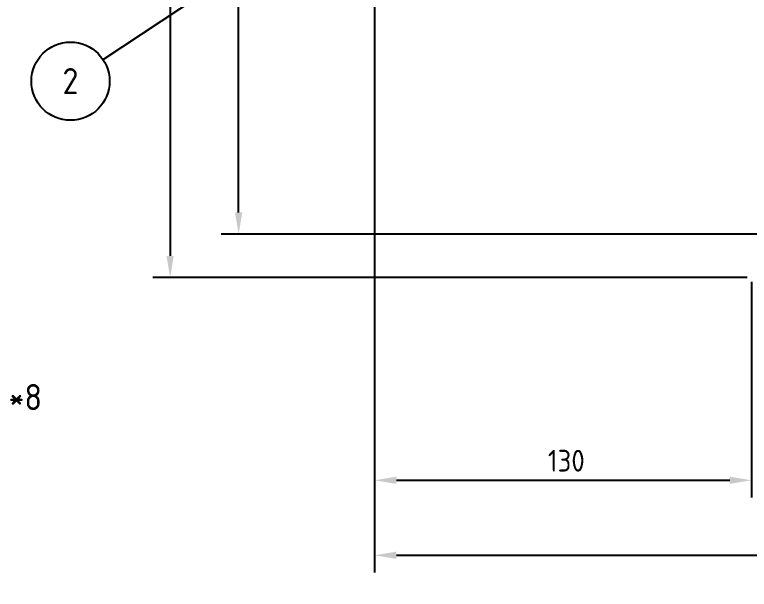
# Model space of a CAD drawing. Header units: millimetres. Extents: x 0 to 2375, y 0 to 3360.
# Drawn here: x 531.4 to 784.8, y 2838.9 to 3037.3 of the extents above; entities that cross this region are included whole.
import ezdxf

# ---------------------------------------------------------------- set-up
doc = ezdxf.new("R2010")
doc.units = ezdxf.units.MM
doc.layers.add('DPJA0641_Hot Stamping Coil$0$기호(ISO)', color=5, linetype='Continuous', lineweight=25)
doc.layers.add('DPJA0641_Hot Stamping Coil$0$치수(ISO)', color=2, linetype='Continuous', lineweight=25)
doc.styles.add('DPJA0641_Hot Stamping Coil$0$문자 텍스트_PSTEK_POSCO', font='isocp.shx')
doc.styles.add('DPJA0641_Hot Stamping Coil$0$치수 텍스트_PSTEK_POSCO', font='isocp.shx')
doc.dimstyles.new('DPJA0641_Hot Stamping Coil$0$치수_PSTEK_POSCO', dxfattribs={"dimscale": 3, "dimtxt": 2.5, "dimasz": 2.5, "dimexe": 2, "dimexo": 0.5, "dimgap": 1, "dimtad": 1, "dimrnd": 1e-08, "dimdsep": 46, "dimtxsty": 'DPJA0641_Hot Stamping Coil$0$치수 텍스트_PSTEK_POSCO', "dimcen": 0.09, "dimdle": 10, "dimclrd": 7, "dimclre": 7, "dimclrt": 2, "dimadec": 1, "dimazin": 2, "dimtfac": 1, "dimtmove": 0, "dimatfit": 3, "dimfxl": 0, "dimtolj": 1, "dimlwd": -1, "dimlwe": -1, "dimarcsym": 0})

# ---------------------------------------------------------------- blocks, each defined once
blk = doc.blocks.new('*D255')
at = {"layer": 'Defpoints', "color": 0}
for p in [(608.61, 792.39), (794.54, 792.39), (794.54, 492.39)]:
    blk.add_point(p, dxfattribs=at)
at = {"layer": 'DPJA0641_Hot Stamping Coil$0$치수(ISO)', "color": 7}
for p, q in [((793.04, 792.39), (602.61, 792.39)), ((608.61, 499.89), (608.61, 784.89)), ((793.04, 492.39), (602.61, 492.39))]:
    blk.add_line(p, q, dxfattribs=at)
for points in [[(607.36, 784.89), (609.86, 784.89), (608.61, 792.39)], [(607.36, 499.89), (609.86, 499.89), (608.61, 492.39)]]:
    blk.add_solid(points, dxfattribs=at)
at = {"layer": 'DPJA0641_Hot Stamping Coil$0$치수(ISO)', "color": 2, "insert": (601.86, 635.64), "char_height": 7.5, "attachment_point": 4, "rotation": 90, "style": 'DPJA0641_Hot Stamping Coil$0$치수 텍스트_PSTEK_POSCO'}
blk.add_mtext('\\A1;300', dxfattribs=at)
blk = doc.blocks.new('*D259')
at = {"layer": 'Defpoints', "color": 0}
for p in [(785.54, 807.39), (584.98, 477.39), (785.54, 477.39)]:
    blk.add_point(p, dxfattribs=at)
at = {"layer": 'DPJA0641_Hot Stamping Coil$0$치수(ISO)', "color": 7}
for p, q in [((784.04, 807.39), (578.98, 807.39)), ((584.98, 799.89), (584.98, 484.89)), ((784.04, 477.39), (578.98, 477.39))]:
    blk.add_line(p, q, dxfattribs=at)
for points in [[(583.73, 799.89), (586.23, 799.89), (584.98, 807.39)], [(583.73, 484.89), (586.23, 484.89), (584.98, 477.39)]]:
    blk.add_solid(points, dxfattribs=at)
at = {"layer": 'DPJA0641_Hot Stamping Coil$0$치수(ISO)', "color": 2, "insert": (578.23, 635.64), "char_height": 7.5, "attachment_point": 4, "rotation": 90, "style": 'DPJA0641_Hot Stamping Coil$0$치수 텍스트_PSTEK_POSCO'}
blk.add_mtext('\\A1;330', dxfattribs=at)
blk = doc.blocks.new('*D260')
at = {"layer": 'Defpoints', "color": 0}
for p in [(655.54, 595.39), (785.54, 477.39), (785.54, 407.42)]:
    blk.add_point(p, dxfattribs=at)
at = {"layer": 'DPJA0641_Hot Stamping Coil$0$치수(ISO)', "color": 7}
for p, q in [((655.54, 593.89), (655.54, 401.42)), ((785.54, 475.89), (785.54, 401.42)), ((663.04, 407.42), (778.04, 407.42))]:
    blk.add_line(p, q, dxfattribs=at)
for points in [[(663.04, 408.67), (663.04, 406.17), (655.54, 407.42)], [(778.04, 408.67), (778.04, 406.17), (785.54, 407.42)]]:
    blk.add_solid(points, dxfattribs=at)
at = {"layer": 'DPJA0641_Hot Stamping Coil$0$치수(ISO)', "color": 2, "insert": (715.29, 414.17), "char_height": 7.5, "attachment_point": 4, "style": 'DPJA0641_Hot Stamping Coil$0$치수 텍스트_PSTEK_POSCO'}
blk.add_mtext('\\A1;130', dxfattribs=at)
blk = doc.blocks.new('*D261')
at = {"layer": 'Defpoints', "color": 0}
for p in [(655.54, 595.39), (1115.54, 477.39), (1115.54, 381.53)]:
    blk.add_point(p, dxfattribs=at)
at = {"layer": 'DPJA0641_Hot Stamping Coil$0$치수(ISO)', "color": 7}
for p, q in [((655.54, 593.89), (655.54, 375.53)), ((1115.54, 475.89), (1115.54, 375.53)), ((663.04, 381.53), (1108.04, 381.53))]:
    blk.add_line(p, q, dxfattribs=at)
for points in [[(663.04, 382.78), (663.04, 380.28), (655.54, 381.53)], [(1108.04, 382.78), (1108.04, 380.28), (1115.54, 381.53)]]:
    blk.add_solid(points, dxfattribs=at)
at = {"layer": 'DPJA0641_Hot Stamping Coil$0$치수(ISO)', "color": 2, "insert": (879.17, 388.28), "char_height": 7.5, "attachment_point": 4, "style": 'DPJA0641_Hot Stamping Coil$0$치수 텍스트_PSTEK_POSCO'}
blk.add_mtext('\\A1;460', dxfattribs=at)
blk = doc.blocks.new('DPJA0641_Hot Stamping Coil$0$품번기호8')
at = {"layer": 'DPJA0641_Hot Stamping Coil$0$기호(ISO)', "color": 7}
for p, q in [((218.348, 204.812), (215.988, 203.847)), ((216.265, 203.431), (218.348, 204.812)), ((216.541, 203.014), (218.348, 204.812)), ((215.988, 203.847), (216.541, 203.014)), ((216.265, 203.431), (187.269, 184.205))]:
    blk.add_line(p, q, dxfattribs=at)
at = {"layer": 'DPJA0641_Hot Stamping Coil$0$기호(ISO)', "color": 7, "flags": 128}
blk.add_lwpolyline([(216.541, 203.014), (218.348, 204.812), (215.988, 203.847), (216.541, 203.014)], dxfattribs=at)
at = {"layer": 'DPJA0641_Hot Stamping Coil$0$기호(ISO)'}
blk.add_circle((183.531, 181.727), 4.5, dxfattribs=at)
at = {"layer": 'DPJA0641_Hot Stamping Coil$0$기호(ISO)', "color": 7}
blk.add_solid([(216.541, 203.014), (218.348, 204.812), (215.988, 203.847), (216.541, 203.014)], dxfattribs=at)
at = {"layer": 'DPJA0641_Hot Stamping Coil$0$기호(ISO)', "color": 7, "insert": (183.531, 181.742), "char_height": 3, "attachment_point": 5, "style": 'DPJA0641_Hot Stamping Coil$0$문자 텍스트_PSTEK_POSCO'}
blk.add_mtext('2', dxfattribs=at)
blk = doc.blocks.new('DPJA0641_Hot Stamping Coil')
at = {"layer": 'DPJA0641_Hot Stamping Coil$0$기호(ISO)', "xscale": 3, "yscale": 3, "zscale": 3}
blk.add_blockref('DPJA0641_Hot Stamping Coil$0$품번기호8', (0, 0), dxfattribs=at)
at = {"layer": 'DPJA0641_Hot Stamping Coil$0$기호(ISO)', "color": 2, "insert": (350.531, 382.058), "char_height": 9, "width": 346.08105, "attachment_point": 4, "line_spacing_factor": 1.78626, "style": 'DPJA0641_Hot Stamping Coil$0$문자 텍스트_PSTEK_POSCO'}
blk.add_mtext('{\\fISOCP|b0|i0;\\H9.0000;- 코일_사각동파이프(T/P)  t=1.5*10*8\\P- 길이 : : 약 6M\\P- 코일갭 : 5mm\\P- 코일 턴수 : 10턴\\P- 코일리드_\\fSystem|b0|i0;\\H9.0000;사각동파이프\\fISOCP|b0|i0;\\H9.0000;(T/P)  t=1.5*10*10}', dxfattribs=at)
at = {"layer": 'DPJA0641_Hot Stamping Coil$0$치수(ISO)', "color": 7}
for base, p1, p2, angle, picture, middle in [((584.979, 477.392), (785.545, 807.392), (785.545, 477.392), 90, '*D259', (584.979, 642.392)), ((608.606, 792.392), (794.545, 492.392), (794.545, 792.392), 90, '*D255', (608.606, 642.392)), ((785.545, 407.42), (655.545, 595.392), (785.545, 477.392), 180, '*D260', (721.295, 407.42)), ((1115.545, 381.526), (655.545, 595.392), (1115.545, 477.392), 180, '*D261', (886.295, 381.526))]:
    dim = blk.add_linear_dim(base=base, p1=p1, p2=p2, angle=angle, dimstyle='DPJA0641_Hot Stamping Coil$0$치수_PSTEK_POSCO', override={"dimdec": 2, "dimtp": 0, "dimtm": 0, "dimtdec": 2, "dimtofl": 0, "dimatfit": 1}, dxfattribs=at)
    dim.commit()
    dim.dimension.update_dxf_attribs({"geometry": picture, "text_midpoint": middle, "dimtype": 128})

msp = doc.modelspace()

# ---------------------------------------------------------------- block references
msp.add_blockref('DPJA0641_Hot Stamping Coil', (0, 2469.13))

doc.saveas('drawing.dxf')
